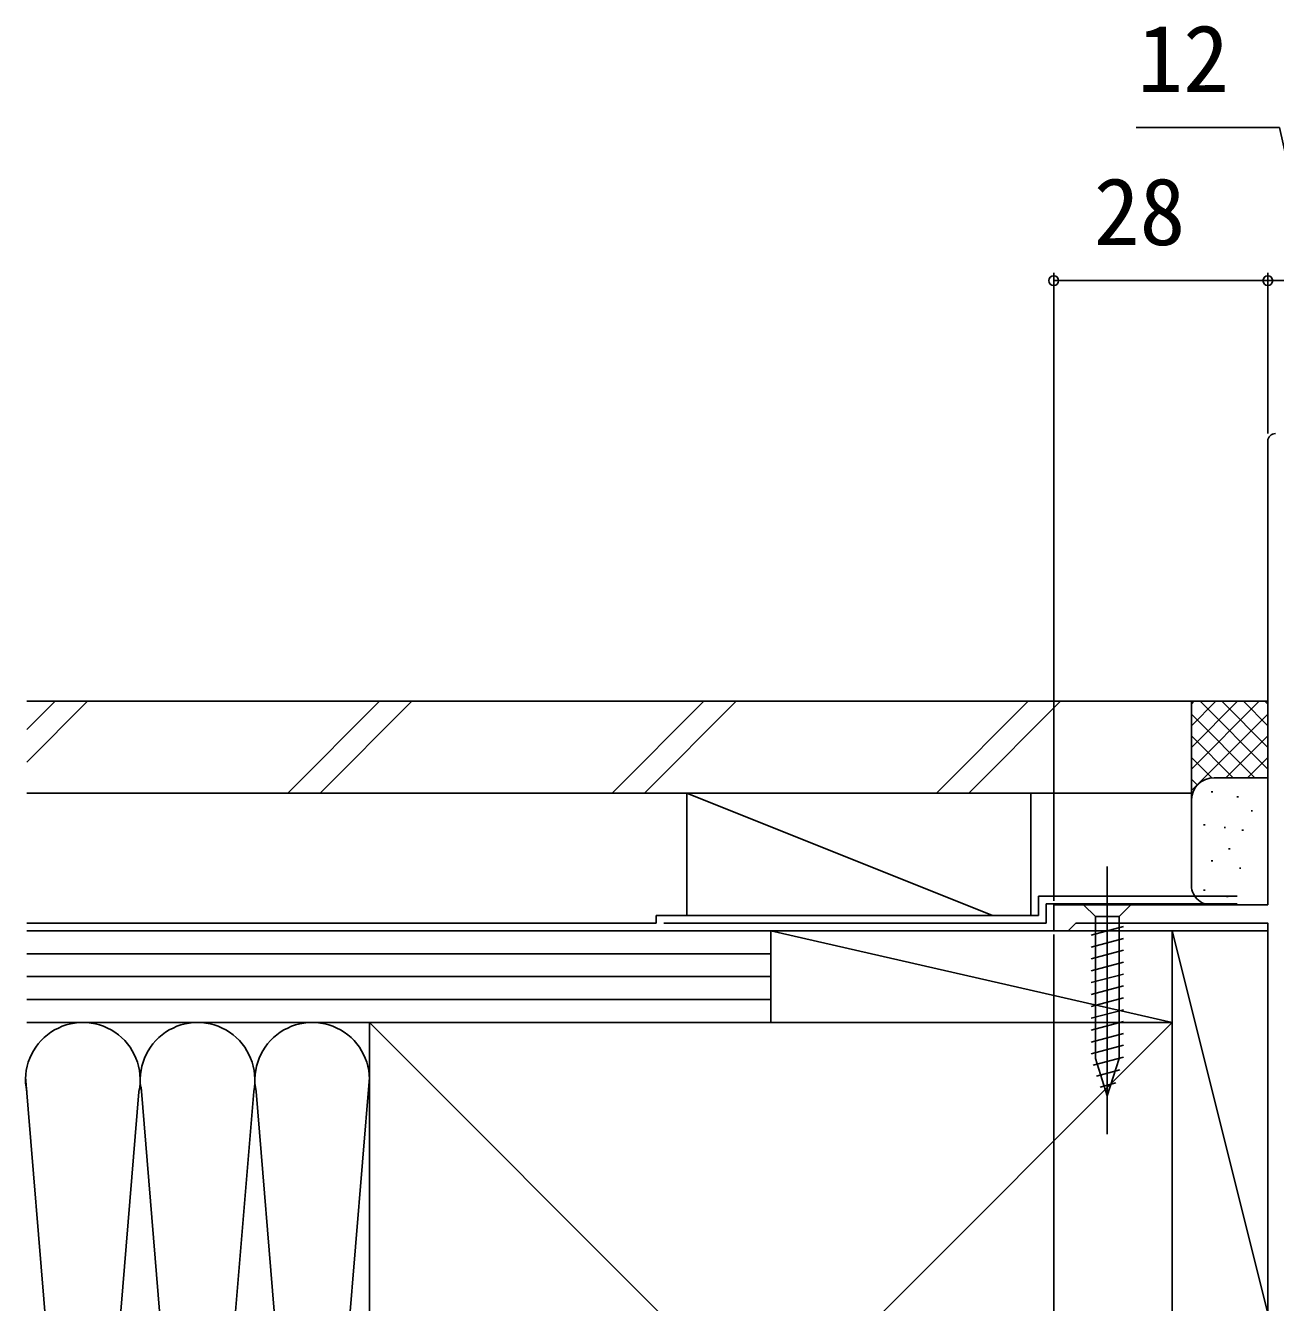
# Model space of a CAD drawing. Units: millimetres, scale not verified. Extents: x -525 to 525, y -783 to 778.
# Drawn here: x -337.5 to -174, y -244.3 to -77.4 of the extents above; entities that cross this region are included whole.
import ezdxf
from ezdxf.enums import TextEntityAlignment as Align

# ---------------------------------------------------------------- set-up
doc = ezdxf.new("R2010")
doc.units = ezdxf.units.MM
doc.header["$LTSCALE"] = 4
for name, color, linetype in [('0-2_YKK_11', 7, 'Continuous'), ('0-5_YKK_13', 4, 'Continuous'), ('0-7_YKK_D', 6, 'Continuous'), ('0-9_YSS_K', 3, 'Continuous'), ('0-A_YSS_KE', 3, 'Continuous')]:
    doc.layers.add(name, color=color, linetype=linetype)
doc.styles.add('ＭＳ ゴシック', font='')
doc.styles.get('ＭＳ ゴシック').set_extended_font_data('MS Gothic')

msp = doc.modelspace()

# ---------------------------------------------------------------- linework, layer by layer
at = {"layer": '0-2_YKK_11'}
msp.add_lwpolyline([(-175, -131.7), (-175, -192.3), (-203, -192.3), (-203, -195.7), (-201.1, -195.7), (-200.6, -195.2), (-200.1, -194.7), (-175, -194.7), (-175, -245.7), (-170.758, -245.7), (-170.575, -245.58), (-170.025, -245.58), (-169.842, -245.7), (-167.2, -245.7)], dxfattribs=at)
msp.add_arc((-174, -131.7), 1, 90.00001, 179.99999, dxfattribs=at)
at = {"layer": '0-5_YKK_13'}
for p, q in [((-196, -187.3), (-196, -222.3)), ((-192.9, -192.3), (-199.1, -192.3)), ((-199.1, -192.3), (-197.55, -193.85)), ((-192.9, -192.3), (-194.45, -193.85)), ((-198.1, -196.276), (-193.9, -195.151)), ((-197.55, -193.85), (-197.55, -212.384)), ((-194.45, -193.85), (-197.55, -193.85)), ((-194.45, -212.384), (-194.45, -193.85)), ((-198.1, -197.829), (-193.9, -196.704)), ((-198.1, -199.382), (-193.9, -198.257)), ((-198.1, -200.935), (-193.9, -199.81)), ((-198.1, -202.488), (-193.9, -201.363)), ((-198.1, -204.041), (-193.9, -202.916)), ((-198.1, -205.594), (-193.9, -204.469)), ((-198.1, -207.147), (-193.9, -206.021)), ((-198.1, -208.7), (-193.9, -207.574)), ((-198.1, -210.253), (-193.9, -209.127)), ((-198.1, -211.806), (-193.9, -210.68)), ((-197.841, -213.289), (-193.9, -212.233)), ((-196, -217.3), (-197.55, -212.384)), ((-196, -217.3), (-194.45, -212.384)), ((-197.39, -214.721), (-194.354, -213.908)), ((-196.938, -216.153), (-194.888, -215.604))]:
    msp.add_line(p, q, dxfattribs=at)
at = {"layer": '0-7_YKK_D'}
for p, q in [((-203, -191.8), (-203, -109.7)), ((-175, -130.7), (-175, -109.7)), ((-175, -130.7), (-175, -109.7)), ((-175, -110.7), (-203, -110.7)), ((-175, -110.7), (-163, -110.7)), ((-203, -196.2), (-203, -449.7))]:
    msp.add_line(p, q, dxfattribs=at)
msp.add_lwpolyline([(-169, -110.7), (-173.487, -90.7), (-192.215, -90.7)], dxfattribs=at)
for centre in [(-203, -110.7), (-175, -110.7), (-175, -110.7)]:
    msp.add_circle(centre, 0.637, dxfattribs=at)
at = {"layer": '0-9_YSS_K'}
for p, q in [((-337.342, -169.41), (-333.632, -165.7)), ((-337.342, -173.653), (-329.389, -165.7)), ((-303.206, -177.7), (-291.206, -165.7)), ((-298.963, -177.7), (-286.963, -165.7)), ((-260.779, -177.7), (-248.779, -165.7)), ((-256.537, -177.7), (-244.537, -165.7)), ((-218.353, -177.7), (-206.353, -165.7)), ((-214.11, -177.7), (-202.11, -165.7)), ((-185, -165.7), (-175, -165.7)), ((-185, -178.7), (-185, -165.7)), ((-176.142, -165.7), (-185, -174.558)), ((-178.971, -165.7), (-185, -171.729)), ((-181.799, -165.7), (-185, -168.901)), ((-184.627, -165.7), (-185, -166.073)), ((-175, -174.558), (-183.858, -165.7)), ((-175, -171.729), (-181.029, -165.7)), ((-175, -168.901), (-178.201, -165.7)), ((-175, -166.073), (-175.373, -165.7)), ((-175, -167.386), (-185, -177.386)), ((-176.686, -175.7), (-185, -167.386)), ((-179.515, -175.7), (-185, -170.215)), ((-175, -170.215), (-180.485, -175.7)), ((-182.325, -175.718), (-185, -173.043)), ((-175, -173.043), (-177.675, -175.718)), ((-184.205, -176.666), (-185, -175.872)), ((-182, -175.7), (-175, -175.7)), ((-211, -193.7), (-251, -177.7)), ((-251, -177.7), (-251, -193.7)), ((-206, -177.7), (-251, -177.7)), ((-206, -177.7), (-206, -193.7)), ((-182.195, -177.528), (-182.395, -177.528)), ((-178.857, -178.195), (-179.057, -178.195)), ((-185, -189.8), (-185, -178.7)), ((-177.001, -180.026), (-177.201, -180.026)), ((-183.196, -181.867), (-183.396, -181.867)), ((-180.526, -182.201), (-180.726, -182.201)), ((-178.189, -182.535), (-178.389, -182.535)), ((-179.923, -184.994), (-180.123, -184.994)), ((-182.195, -186.541), (-182.395, -186.541)), ((-178.523, -187.542), (-178.723, -187.542)), ((-183.196, -190.382), (-183.396, -190.382)), ((-180.192, -191.214), (-180.392, -191.214)), ((-175.3, -192.3), (-182, -192.3)), ((-337.342, -195.7), (-240, -195.7)), ((-251, -195.7), (-206, -195.7)), ((-240, -207.7), (-240, -195.7)), ((-240, -207.7), (-240, -195.7)), ((-240, -195.7), (-187.5, -207.7)), ((-187.5, -195.7), (-175, -195.7)), ((-187.5, -245.7), (-187.5, -195.7)), ((-175, -245.7), (-187.5, -195.7)), ((-175, -195.7), (-175, -245.7)), ((-337.342, -198.7), (-240, -198.7)), ((-337.342, -201.7), (-240, -201.7)), ((-337.342, -204.7), (-240, -204.7)), ((-292.5, -207.7), (-337.342, -207.7)), ((-240, -207.7), (-337.342, -207.7)), ((-187.5, -312.7), (-292.5, -207.7)), ((-187.5, -207.7), (-292.5, -312.7)), ((-187.5, -207.7), (-240, -207.7)), ((-330, -305.581), (-337.501, -214.807)), ((-292.506, -214.894), (-299.842, -303.668)), ((-322.661, -216.765), (-330, -305.581)), ((-322.39, -216.145), (-315, -305.581)), ((-315, -305.581), (-307.658, -216.732)), ((-307.342, -216.732), (-300, -305.581))]:
    msp.add_line(p, q, dxfattribs=at)
msp.add_lwpolyline([(-240, -195.7), (-187.5, -195.7), (-187.5, -207.7)], dxfattribs=at)
for centre, radius, start, end in [((-182, -178.7), 3, 90, 180), ((-182.392, -189.721), 2.609, 181.73764, 278.65122), ((-330, -215.2), 7.5, 348.21621, 191.78332), ((-315, -215.2), 7.5, 348.21621, 191.78332), ((-300, -215.2), 7.5, 348.21621, 191.78332)]:
    msp.add_arc(centre, radius, start, end, dxfattribs=at)
at = {"layer": '0-A_YSS_KE'}
for p, q in [((-337.342, -165.7), (-185, -165.7)), ((-205, -191.2), (-179, -191.2)), ((-204, -192.2), (-179, -192.2)), ((-255, -194.7), (-337.342, -194.7)), ((-255, -193.7), (-255, -194.7)), ((-292.5, -207.7), (-187.5, -207.7)), ((-292.5, -221.665), (-292.5, -207.7)), ((-292.5, -312.7), (-292.5, -215.2))]:
    msp.add_line(p, q, dxfattribs=at)
for points in [[(-337.342, -177.7), (-185, -177.7), (-185, -165.7)], [(-205, -191.2), (-205, -193.7), (-255, -193.7)], [(-204, -192.2), (-204, -194.7), (-254, -194.7)], [(-187.5, -207.7), (-187.5, -312.7), (-292.5, -312.7)]]:
    msp.add_lwpolyline(points, dxfattribs=at)

# ---------------------------------------------------------------- texts
at = {"layer": '0-7_YKK_D', "style": 'ＭＳ ゴシック'}
for s, p in [('12', (-192.056, -88.7)), ('28', (-197.761, -108.7))]:
    msp.add_text(s, height=8.798, dxfattribs=at).set_placement(p, align=Align.BOTTOM_LEFT)

doc.saveas('drawing.dxf')
